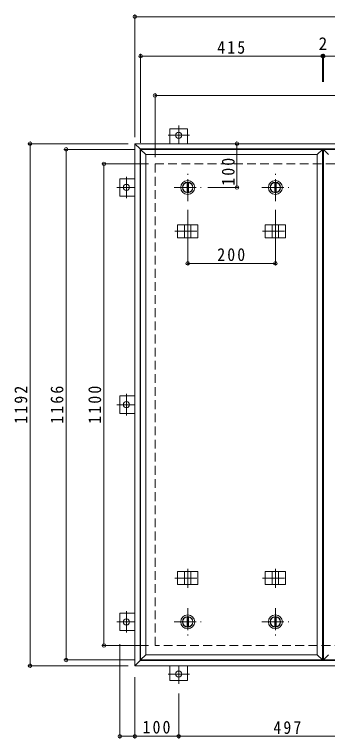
# Model space of a CAD drawing. Units: millimetres at full size, sheet at 1:10. Extents: x -2570 to 2371, y -1962 to 1382.
# Drawn here: x -2202 to -1488, y -302 to 1352 of the extents above; entities that cross this region are included whole.
import ezdxf
from ezdxf.enums import TextEntityAlignment as Align

# ---------------------------------------------------------------- set-up
doc = ezdxf.new("R2010")
doc.units = ezdxf.units.MM
doc.header["$LTSCALE"] = 10
doc.header["$PDMODE"] = 32
doc.header["$PDSIZE"] = 8
doc.linetypes.add('CHAIN1', pattern=[8, 5, -1, 1, -1])
doc.linetypes.add('DASHED2', pattern=[3, 2, -1])
for name, color, linetype, lineweight in [('0-1_躯体', 2, 'DASHED2', 9), ('0-2_仕上', 4, 'Continuous', 9), ('0-3_建具', 4, 'Continuous', 9), ('0-C', 2, 'Continuous', 9), ('0-E', 3, 'Continuous', 9), ('0-F', 7, 'Continuous', 9)]:
    doc.layers.add(name, color=color, linetype=linetype, lineweight=lineweight)
doc.styles.add('ＭＳ ゴシック', font='')
doc.styles.get('ＭＳ ゴシック').set_extended_font_data('MS Gothic')

msp = doc.modelspace()

# ---------------------------------------------------------------- linework, layer by layer
at = {"layer": '0-1_躯体'}
for p, q in [((-1881.46, 1010.53), (-281.46, 1010.53)), ((-1881.46, -89.47), (-1881.46, 1010.53)), ((-281.46, -89.47), (-1881.46, -89.47))]:
    msp.add_line(p, q, dxfattribs=at)
at = {"layer": '0-2_仕上'}
for p, q in [((-1914.46, 1043.53), (-1914.46, -122.47)), ((-1499.46, 1043.53), (-1499.46, -122.47)), ((-1497.46, 1043.53), (-1497.46, -122.47)), ((-1902.46, 1031.53), (-1902.46, -110.47)), ((-1511.46, 1031.53), (-1511.46, -110.47))]:
    msp.add_line(p, q, dxfattribs=at)
for points in [[(-1902.46, 1031.53), (-1914.46, 1043.53), (-1499.46, 1043.53)], [(-1902.46, 1031.53), (-1511.46, 1031.53), (-1499.46, 1043.53)], [(-1485.46, 1031.53), (-1497.46, 1043.53), (-1082.46, 1043.53)], [(-1902.46, -110.47), (-1914.46, -122.47), (-1499.46, -122.47)], [(-1902.46, -110.47), (-1511.46, -110.47), (-1499.46, -122.47)], [(-1485.46, -110.47), (-1497.46, -122.47), (-1082.46, -122.47)]]:
    msp.add_lwpolyline(points, dxfattribs=at)
at = {"layer": '0-3_建具', "color": 2}
for p, q in [((-1927.46, 1056.53), (-1915.46, 1044.53)), ((-1927.46, 1056.53), (-235.46, 1056.53)), ((-1927.46, -135.47), (-1927.46, 1056.53)), ((-1915.46, 1044.53), (-247.46, 1044.53)), ((-1915.46, -123.47), (-1915.46, 1044.53)), ((-1915.46, -123.47), (-1927.46, -135.47)), ((-247.46, -123.47), (-1915.46, -123.47)), ((-235.46, -135.47), (-1927.46, -135.47))]:
    msp.add_line(p, q, dxfattribs=at)
at = {"layer": '0-3_建具', "linetype": 'CHAIN1'}
for p, q in [((-1806.96, 878.65), (-1806.96, 835.41)), ((-1606.96, 878.65), (-1606.96, 835.41)), ((-1836.37, 856.53), (-1777.55, 856.53)), ((-1636.37, 856.53), (-1577.55, 856.53)), ((-1806.96, 42.41), (-1806.96, 85.65)), ((-1606.96, 42.41), (-1606.96, 85.65)), ((-1836.37, 64.53), (-1777.55, 64.53)), ((-1636.37, 64.53), (-1577.55, 64.53))]:
    msp.add_line(p, q, dxfattribs=at)
at = {"layer": '0-3_建具'}
for p, q in [((-1830.04, 871.53), (-1830.04, 841.53)), ((-1830.04, 871.53), (-1783.87, 871.53)), ((-1814.46, 871.53), (-1814.46, 841.53)), ((-1799.46, 871.53), (-1799.46, 841.53)), ((-1783.87, 871.53), (-1783.87, 841.53)), ((-1630.04, 871.53), (-1630.04, 841.53)), ((-1630.04, 871.53), (-1583.87, 871.53)), ((-1614.46, 871.53), (-1614.46, 841.53)), ((-1599.46, 871.53), (-1599.46, 841.53)), ((-1583.87, 871.53), (-1583.87, 841.53)), ((-1830.04, 841.53), (-1783.87, 841.53)), ((-1630.04, 841.53), (-1583.87, 841.53)), ((-1830.04, 49.53), (-1830.04, 79.53)), ((-1830.04, 79.53), (-1783.87, 79.53)), ((-1814.46, 49.53), (-1814.46, 79.53)), ((-1799.46, 49.53), (-1799.46, 79.53)), ((-1783.87, 49.53), (-1783.87, 79.53)), ((-1630.04, 49.53), (-1630.04, 79.53)), ((-1630.04, 79.53), (-1583.87, 79.53)), ((-1614.46, 49.53), (-1614.46, 79.53)), ((-1599.46, 49.53), (-1599.46, 79.53)), ((-1583.87, 49.53), (-1583.87, 79.53)), ((-1830.04, 49.53), (-1783.87, 49.53)), ((-1630.04, 49.53), (-1583.87, 49.53))]:
    msp.add_line(p, q, dxfattribs=at)
at = {"layer": '0-C', "linetype": 'CHAIN1'}
for p, q in [((-1806.96, 925.53), (-1806.96, 987.53)), ((-1606.96, 925.53), (-1606.96, 987.53)), ((-1837.96, 956.53), (-1775.96, 956.53)), ((-1637.96, 956.53), (-1575.96, 956.53)), ((-1806.96, -4.47), (-1806.96, -66.47)), ((-1606.96, -4.47), (-1606.96, -66.47)), ((-1837.96, -35.47), (-1775.96, -35.47)), ((-1637.96, -35.47), (-1575.96, -35.47))]:
    msp.add_line(p, q, dxfattribs=at)
at = {"layer": '0-C'}
for p, q in [((-1808.46, 967.93), (-1808.46, 945.13)), ((-1805.46, 967.93), (-1805.46, 945.13)), ((-1608.46, 967.93), (-1608.46, 945.13)), ((-1605.46, 967.93), (-1605.46, 945.13)), ((-1808.46, -46.87), (-1808.46, -24.07)), ((-1805.46, -46.87), (-1805.46, -24.07)), ((-1608.46, -46.87), (-1608.46, -24.07)), ((-1605.46, -46.87), (-1605.46, -24.07))]:
    msp.add_line(p, q, dxfattribs=at)
for centre, radius in [((-1806.96, 956.53), 16), ((-1806.96, 956.53), 12), ((-1806.96, 956.53), 11.5), ((-1606.96, 956.53), 16), ((-1606.96, 956.53), 12), ((-1606.96, 956.53), 11.5), ((-1806.96, -35.47), 16), ((-1806.96, -35.47), 12), ((-1806.96, -35.47), 11.5), ((-1606.96, -35.47), 16), ((-1606.96, -35.47), 12), ((-1606.96, -35.47), 11.5)]:
    msp.add_circle(centre, radius, dxfattribs=at)
at = {"layer": '0-E', "linetype": 'CHAIN1'}
for p, q in [((-1827.46, 1097.71), (-1827.46, 1056.53)), ((-1803.08, 1075.73), (-1851.83, 1075.73)), ((-1946.66, 980.91), (-1946.66, 932.16)), ((-1968.63, 956.53), (-1927.46, 956.53)), ((-1946.66, 484.91), (-1946.66, 436.16)), ((-1968.63, 460.53), (-1927.46, 460.53)), ((-1946.66, -11.09), (-1946.66, -59.85)), ((-1968.63, -35.47), (-1927.46, -35.47)), ((-1827.46, -176.64), (-1827.46, -135.47)), ((-1851.83, -154.67), (-1803.08, -154.67))]:
    msp.add_line(p, q, dxfattribs=at)
at = {"layer": '0-E'}
for p, q in [((-1847.46, 1090.73), (-1807.46, 1090.73)), ((-1847.46, 1090.73), (-1847.46, 1056.53)), ((-1807.46, 1090.73), (-1807.46, 1056.53)), ((-1961.66, 936.53), (-1961.66, 976.53)), ((-1961.66, 976.53), (-1927.46, 976.53)), ((-1961.66, 936.53), (-1927.46, 936.53)), ((-1961.66, 440.53), (-1961.66, 480.53)), ((-1961.66, 480.53), (-1927.46, 480.53)), ((-1961.66, 440.53), (-1927.46, 440.53)), ((-1961.66, -55.47), (-1961.66, -15.47)), ((-1961.66, -15.47), (-1927.46, -15.47)), ((-1961.66, -55.47), (-1927.46, -55.47)), ((-1847.46, -169.67), (-1847.46, -135.47)), ((-1807.46, -169.67), (-1807.46, -135.47)), ((-1807.46, -169.67), (-1847.46, -169.67))]:
    msp.add_line(p, q, dxfattribs=at)
for centre in [(-1827.46, 1075.73), (-1946.66, 956.53), (-1946.66, 460.53), (-1946.66, -35.47), (-1827.46, -154.67)]:
    msp.add_circle(centre, 7, dxfattribs=at)
at = {"layer": '0-F'}
for p, q in [((-1927.46, 1071.53), (-1927.46, 1351.53)), ((-1927.46, 1346.53), (-235.46, 1346.53)), ((-1914.46, 1058.53), (-1914.46, 1261.53)), ((-1499.46, 1259.53), (-1499.46, 1197.68)), ((-1497.46, 1259.53), (-1497.46, 1197.68)), ((-1914.46, 1256.53), (-1499.46, 1256.53)), ((-1499.46, 1256.53), (-1497.46, 1256.53)), ((-1497.46, 1256.53), (-1082.46, 1256.53)), ((-1881.46, 1025.53), (-1881.46, 1171.53)), ((-1881.46, 1166.53), (-281.46, 1166.53)), ((-1942.46, 1056.53), (-2171.71, 1056.53)), ((-2166.71, -135.47), (-2166.71, 1056.53)), ((-1929.46, 1043.53), (-2089.25, 1043.53)), ((-2084.25, -122.47), (-2084.25, 1043.53)), ((-1694.65, 1056.53), (-1694.65, 956.53)), ((-1896.46, 1010.53), (-2003.08, 1010.53)), ((-1998.08, -89.47), (-1998.08, 1010.53)), ((-1691.65, 956.53), (-1760.78, 956.53)), ((-1806.96, 780.23), (-1806.96, 905.53)), ((-1606.96, 780.23), (-1606.96, 905.53)), ((-1806.96, 783.23), (-1606.96, 783.23)), ((-1896.46, -89.47), (-2003.08, -89.47)), ((-1961.66, -301.83), (-1961.66, -86.68)), ((-1929.46, -122.47), (-2089.25, -122.47)), ((-1942.46, -135.47), (-2171.71, -135.47)), ((-1927.46, -161.68), (-1927.46, -301.83)), ((-1827.46, -198.98), (-1827.46, -301.83)), ((-1961.66, -296.83), (-1927.46, -296.83)), ((-1927.46, -296.83), (-1827.46, -296.83)), ((-1827.46, -296.83), (-1330.46, -296.83))]:
    msp.add_line(p, q, dxfattribs=at)
for p in [(-1927.46, 1346.53), (-1914.46, 1256.53), (-1499.46, 1256.53), (-1497.46, 1256.53), (-1881.46, 1166.53), (-2166.71, 1056.53), (-1694.65, 1056.53), (-2084.25, 1043.53), (-1998.08, 1010.53), (-1694.65, 956.53), (-1806.96, 783.23), (-1606.96, 783.23), (-1998.08, -89.47), (-2166.71, -135.47), (-2084.25, -122.47), (-1961.66, -296.83), (-1927.46, -296.83), (-1827.46, -296.83)]:
    msp.add_point(p, dxfattribs=at)

# ---------------------------------------------------------------- texts
at = {"layer": '0-F', "color": 2, "style": 'ＭＳ ゴシック'}
msp.add_text('2', height=29.33, dxfattribs=at).set_placement((-1508.46, 1261.53), align=Align.BOTTOM_LEFT)
at = {"layer": '0-F', "color": 2, "char_height": 29.33, "attachment_point": 7, "style": 'ＭＳ ゴシック'}
for s, insert in [('\\T1.27;\\W0.9;415', (-1739.46, 1261.53)), ('\\T1.27;\\W0.9;200', (-1739.46, 788.23)), ('\\T1.27;\\W0.9;100', (-1909.96, -290.83)), ('\\T1.27;\\W0.9;497', (-1611.46, -291.83))]:
    msp.add_mtext(s, dxfattribs=dict(at, insert=insert))
at = {"layer": '0-F', "color": 2, "char_height": 29.33, "attachment_point": 7, "rotation": 90, "style": 'ＭＳ ゴシック'}
for s, insert in [('\\T1.27;\\W0.9;100', (-1699.65, 960.54)), ('\\T1.28;\\W0.9;1192', (-2172.71, 416.78)), ('\\T1.28;\\W0.9;1166', (-2090.25, 416.78)), ('\\T1.28;\\W0.9;1100', (-2004.08, 416.78))]:
    msp.add_mtext(s, dxfattribs=dict(at, insert=insert))

doc.saveas('drawing.dxf')
